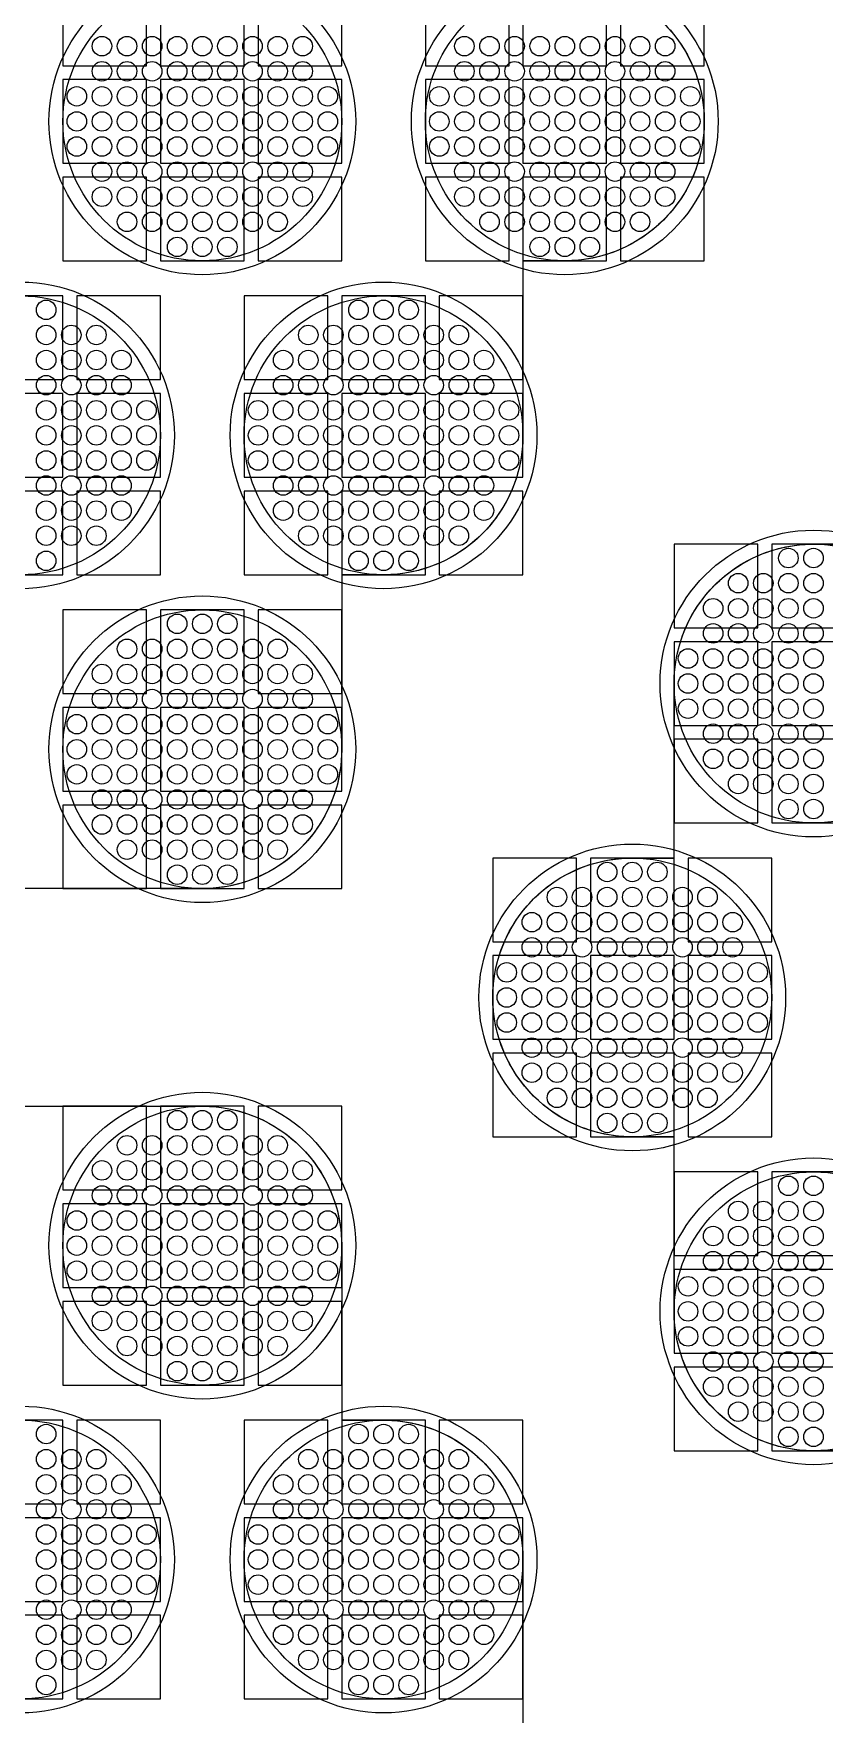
# Model space of a CAD drawing. Extents: x -49 to 54, y -38 to 38.
# Drawn here: x 14.3 to 17.14, y 8.43 to 14.45 of the extents above; entities that cross this region are included whole.
import ezdxf

# ---------------------------------------------------------------- set-up
doc = ezdxf.new("R2010")
doc.units = 0
for name, color, linetype in [('BACK_LAYER', 5, 'CONTINUOUS'), ('COND_LAYER_LOWER_ELECTRODE', 6, 'CONTINUOUS'), ('CONDUCTIVE_LAYER_BACK_LAYER', 2, 'CONTINUOUS'), ('EMITTER', 3, 'CONTINUOUS'), ('LOWER_ELECTRODE', 1, 'CONTINUOUS')]:
    doc.layers.add(name, color=color, linetype=linetype)

msp = doc.modelspace()

# ---------------------------------------------------------------- linework, layer by layer
at = {"layer": 'BACK_LAYER'}
for points in [[(14.4046, 14.3384), (14.7046, 14.3384), (14.7046, 14.6384), (14.4046, 14.6384)], [(14.7546, 14.3384), (15.0546, 14.3384), (15.0546, 14.6384), (14.7546, 14.6384)], [(15.1046, 14.3384), (15.4046, 14.3384), (15.4046, 14.6384), (15.1046, 14.6384)], [(15.7046, 14.3384), (16.0046, 14.3384), (16.0046, 14.6384), (15.7046, 14.6384)], [(16.0546, 14.3384), (16.3546, 14.3384), (16.3546, 14.6384), (16.0546, 14.6384)], [(16.4046, 14.3384), (16.7046, 14.3384), (16.7046, 14.6384), (16.4046, 14.6384)], [(14.4046, 13.9884), (14.7046, 13.9884), (14.7046, 14.2884), (14.4046, 14.2884)], [(14.7546, 13.9884), (15.0546, 13.9884), (15.0546, 14.2884), (14.7546, 14.2884)], [(15.1046, 13.9884), (15.4046, 13.9884), (15.4046, 14.2884), (15.1046, 14.2884)], [(15.7046, 13.9884), (16.0046, 13.9884), (16.0046, 14.2884), (15.7046, 14.2884)], [(16.0546, 13.9884), (16.3546, 13.9884), (16.3546, 14.2884), (16.0546, 14.2884)], [(16.4046, 13.9884), (16.7046, 13.9884), (16.7046, 14.2884), (16.4046, 14.2884)], [(14.4046, 13.6384), (14.7046, 13.6384), (14.7046, 13.9384), (14.4046, 13.9384)], [(14.7546, 13.6384), (15.0546, 13.6384), (15.0546, 13.9384), (14.7546, 13.9384)], [(15.1046, 13.6384), (15.4046, 13.6384), (15.4046, 13.9384), (15.1046, 13.9384)], [(15.7046, 13.6384), (16.0046, 13.6384), (16.0046, 13.9384), (15.7046, 13.9384)], [(16.0546, 13.6384), (16.3546, 13.6384), (16.3546, 13.9384), (16.0546, 13.9384)], [(16.4046, 13.6384), (16.7046, 13.6384), (16.7046, 13.9384), (16.4046, 13.9384)], [(14.1046, 13.2125), (14.4046, 13.2125), (14.4046, 13.5125), (14.1046, 13.5125)], [(14.4546, 13.2125), (14.7546, 13.2125), (14.7546, 13.5125), (14.4546, 13.5125)], [(15.0546, 13.2125), (15.3546, 13.2125), (15.3546, 13.5125), (15.0546, 13.5125)], [(15.4046, 13.2125), (15.7046, 13.2125), (15.7046, 13.5125), (15.4046, 13.5125)], [(15.7546, 13.2125), (16.0546, 13.2125), (16.0546, 13.5125), (15.7546, 13.5125)], [(14.1046, 12.8625), (14.4046, 12.8625), (14.4046, 13.1625), (14.1046, 13.1625)], [(14.4546, 12.8625), (14.7546, 12.8625), (14.7546, 13.1625), (14.4546, 13.1625)], [(15.0546, 12.8625), (15.3546, 12.8625), (15.3546, 13.1625), (15.0546, 13.1625)], [(15.4046, 12.8625), (15.7046, 12.8625), (15.7046, 13.1625), (15.4046, 13.1625)], [(15.7546, 12.8625), (16.0546, 12.8625), (16.0546, 13.1625), (15.7546, 13.1625)], [(14.1046, 12.5125), (14.4046, 12.5125), (14.4046, 12.8125), (14.1046, 12.8125)], [(14.4546, 12.5125), (14.7546, 12.5125), (14.7546, 12.8125), (14.4546, 12.8125)], [(15.0546, 12.5125), (15.3546, 12.5125), (15.3546, 12.8125), (15.0546, 12.8125)], [(15.4046, 12.5125), (15.7046, 12.5125), (15.7046, 12.8125), (15.4046, 12.8125)], [(15.7546, 12.5125), (16.0546, 12.5125), (16.0546, 12.8125), (15.7546, 12.8125)], [(16.5965, 12.3223), (16.8965, 12.3223), (16.8965, 12.6223), (16.5965, 12.6223)], [(16.9465, 12.3223), (17.2465, 12.3223), (17.2465, 12.6223), (16.9465, 12.6223)], [(14.4046, 12.0867), (14.7046, 12.0867), (14.7046, 12.3867), (14.4046, 12.3867)], [(14.7546, 12.0867), (15.0546, 12.0867), (15.0546, 12.3867), (14.7546, 12.3867)], [(15.1046, 12.0867), (15.4046, 12.0867), (15.4046, 12.3867), (15.1046, 12.3867)], [(16.5965, 11.9723), (16.8965, 11.9723), (16.8965, 12.2723), (16.5965, 12.2723)], [(16.9465, 11.9723), (17.2465, 11.9723), (17.2465, 12.2723), (16.9465, 12.2723)], [(14.4046, 11.7367), (14.7046, 11.7367), (14.7046, 12.0367), (14.4046, 12.0367)], [(14.7546, 11.7367), (15.0546, 11.7367), (15.0546, 12.0367), (14.7546, 12.0367)], [(15.1046, 11.7367), (15.4046, 11.7367), (15.4046, 12.0367), (15.1046, 12.0367)], [(16.5965, 11.6223), (16.8965, 11.6223), (16.8965, 11.9223), (16.5965, 11.9223)], [(16.9465, 11.6223), (17.2465, 11.6223), (17.2465, 11.9223), (16.9465, 11.9223)], [(14.4046, 11.3867), (14.7046, 11.3867), (14.7046, 11.6867), (14.4046, 11.6867)], [(14.7546, 11.3867), (15.0546, 11.3867), (15.0546, 11.6867), (14.7546, 11.6867)], [(15.1046, 11.3867), (15.4046, 11.3867), (15.4046, 11.6867), (15.1046, 11.6867)], [(15.9465, 11.1965), (16.2465, 11.1965), (16.2465, 11.4965), (15.9465, 11.4965)], [(16.2965, 11.1965), (16.5965, 11.1965), (16.5965, 11.4965), (16.2965, 11.4965)], [(16.6465, 11.1965), (16.9465, 11.1965), (16.9465, 11.4965), (16.6465, 11.4965)], [(15.9465, 10.8465), (16.2465, 10.8465), (16.2465, 11.1465), (15.9465, 11.1465)], [(16.2965, 10.8465), (16.5965, 10.8465), (16.5965, 11.1465), (16.2965, 11.1465)], [(16.6465, 10.8465), (16.9465, 10.8465), (16.9465, 11.1465), (16.6465, 11.1465)], [(15.9465, 10.4965), (16.2465, 10.4965), (16.2465, 10.7965), (15.9465, 10.7965)], [(16.2965, 10.4965), (16.5965, 10.4965), (16.5965, 10.7965), (16.2965, 10.7965)], [(16.6465, 10.4965), (16.9465, 10.4965), (16.9465, 10.7965), (16.6465, 10.7965)], [(14.4046, 10.3063), (14.7046, 10.3063), (14.7046, 10.6063), (14.4046, 10.6063)], [(14.7546, 10.3063), (15.0546, 10.3063), (15.0546, 10.6063), (14.7546, 10.6063)], [(15.1046, 10.3063), (15.4046, 10.3063), (15.4046, 10.6063), (15.1046, 10.6063)], [(16.5965, 10.0707), (16.8965, 10.0707), (16.8965, 10.3707), (16.5965, 10.3707)], [(16.9465, 10.0707), (17.2465, 10.0707), (17.2465, 10.3707), (16.9465, 10.3707)], [(14.4046, 9.9563), (14.7046, 9.9563), (14.7046, 10.2563), (14.4046, 10.2563)], [(14.7546, 9.9563), (15.0546, 9.9563), (15.0546, 10.2563), (14.7546, 10.2563)], [(15.1046, 9.9563), (15.4046, 9.9563), (15.4046, 10.2563), (15.1046, 10.2563)], [(16.5965, 9.7207), (16.8965, 9.7207), (16.8965, 10.0207), (16.5965, 10.0207)], [(16.9465, 9.7207), (17.2465, 9.7207), (17.2465, 10.0207), (16.9465, 10.0207)], [(14.4046, 9.6063), (14.7046, 9.6063), (14.7046, 9.9063), (14.4046, 9.9063)], [(14.7546, 9.6063), (15.0546, 9.6063), (15.0546, 9.9063), (14.7546, 9.9063)], [(15.1046, 9.6063), (15.4046, 9.6063), (15.4046, 9.9063), (15.1046, 9.9063)], [(16.5965, 9.3707), (16.8965, 9.3707), (16.8965, 9.6707), (16.5965, 9.6707)], [(16.9465, 9.3707), (17.2465, 9.3707), (17.2465, 9.6707), (16.9465, 9.6707)], [(14.1046, 9.1805), (14.4046, 9.1805), (14.4046, 9.4805), (14.1046, 9.4805)], [(14.4546, 9.1805), (14.7546, 9.1805), (14.7546, 9.4805), (14.4546, 9.4805)], [(15.0546, 9.1805), (15.3546, 9.1805), (15.3546, 9.4805), (15.0546, 9.4805)], [(15.4046, 9.1805), (15.7046, 9.1805), (15.7046, 9.4805), (15.4046, 9.4805)], [(15.7546, 9.1805), (16.0546, 9.1805), (16.0546, 9.4805), (15.7546, 9.4805)], [(14.1046, 8.8305), (14.4046, 8.8305), (14.4046, 9.1305), (14.1046, 9.1305)], [(14.4546, 8.8305), (14.7546, 8.8305), (14.7546, 9.1305), (14.4546, 9.1305)], [(15.0546, 8.8305), (15.3546, 8.8305), (15.3546, 9.1305), (15.0546, 9.1305)], [(15.4046, 8.8305), (15.7046, 8.8305), (15.7046, 9.1305), (15.4046, 9.1305)], [(15.7546, 8.8305), (16.0546, 8.8305), (16.0546, 9.1305), (15.7546, 9.1305)], [(14.1046, 8.4805), (14.4046, 8.4805), (14.4046, 8.7805), (14.1046, 8.7805)], [(14.4546, 8.4805), (14.7546, 8.4805), (14.7546, 8.7805), (14.4546, 8.7805)], [(15.0546, 8.4805), (15.3546, 8.4805), (15.3546, 8.7805), (15.0546, 8.7805)], [(15.4046, 8.4805), (15.7046, 8.4805), (15.7046, 8.7805), (15.4046, 8.7805)], [(15.7546, 8.4805), (16.0546, 8.4805), (16.0546, 8.7805), (15.7546, 8.7805)]]:
    msp.add_lwpolyline(points, close=True, dxfattribs=at)
at = {"layer": 'COND_LAYER_LOWER_ELECTRODE'}
for centre in [(14.9046, 14.1384), (16.2046, 14.1384), (14.2546, 13.0125), (15.5546, 13.0125), (17.0965, 12.1223), (14.9046, 11.8867), (16.4465, 10.9965), (14.9046, 10.1063), (17.0965, 9.8707), (14.2546, 8.9805), (15.5546, 8.9805)]:
    msp.add_circle(centre, 0.55, dxfattribs=at)
at = {"layer": 'CONDUCTIVE_LAYER_BACK_LAYER'}
for points in [[(16.5819, 14.4665), (16.5947, 14.4512), (16.6068, 14.4355), (16.6183, 14.4192), (16.6291, 14.4026), (16.6393, 14.3855), (16.6488, 14.368), (16.6576, 14.3502), (16.6656, 14.332), (16.673, 14.3135), (16.6796, 14.2948), (16.6854, 14.2758), (16.6905, 14.2565), (16.6948, 14.2371), (16.6983, 14.2176), (16.7011, 14.1979), (16.7031, 14.1781), (16.7043, 14.1582), (16.7046, 14.1384), (16.7043, 14.1185), (16.7031, 14.0986), (16.7011, 14.0789), (16.6983, 14.0592), (16.6948, 14.0396), (16.6905, 14.0202), (16.6854, 14.001), (16.6796, 13.982), (16.673, 13.9632), (16.6656, 13.9447), (16.6576, 13.9266), (16.6488, 13.9087), (16.6393, 13.8912), (16.6291, 13.8742), (16.6183, 13.8575), (16.6068, 13.8413), (16.5947, 13.8255), (16.5819, 13.8103), (16.5686, 13.7955), (16.5547, 13.7813), (16.5402, 13.7677), (16.5252, 13.7546), (16.5097, 13.7422), (16.4937, 13.7304), (16.4772, 13.7192), (16.4604, 13.7087), (16.4431, 13.6989), (16.4254, 13.6897), (16.4074, 13.6813), (16.3891, 13.6736), (16.3705, 13.6667), (16.3516, 13.6604), (16.3325, 13.655), (16.3131, 13.6503), (16.2936, 13.6463), (16.274, 13.6432), (16.2543, 13.6408), (16.2345, 13.6393), (16.2146, 13.6385), (16.0546, 13.6385), (16.0546, 13.0125), (16.0543, 12.9927), (16.0531, 12.9728), (16.0511, 12.953), (16.0483, 12.9333), (16.0448, 12.9138), (16.0405, 12.8944), (16.0354, 12.8751), (16.0296, 12.8561), (16.023, 12.8374), (16.0156, 12.8189), (16.0076, 12.8007), (15.9988, 12.7829), (15.9893, 12.7654), (15.9791, 12.7483), (15.9683, 12.7317), (15.9568, 12.7154), (15.9447, 12.6997), (15.9319, 12.6844), (15.9186, 12.6697), (15.9047, 12.6555), (15.8902, 12.6418), (15.8752, 12.6288), (15.8597, 12.6164), (15.8437, 12.6045), (15.8272, 12.5934), (15.8104, 12.5829), (15.7931, 12.573), (15.7754, 12.5639), (15.7574, 12.5555), (15.7391, 12.5478), (15.7205, 12.5408), (15.7016, 12.5346), (15.6825, 12.5291), (15.6631, 12.5244), (15.6436, 12.5205), (15.624, 12.5174), (15.6043, 12.515), (15.5845, 12.5134), (15.5646, 12.5126), (15.4046, 12.5126), (15.4046, 11.8867), (15.4043, 11.8668), (15.4031, 11.847), (15.4011, 11.8272), (15.3983, 11.8075), (15.3948, 11.7879), (15.3905, 11.7685), (15.3854, 11.7493), (15.3796, 11.7303), (15.373, 11.7115), (15.3656, 11.6931), (15.3576, 11.6749), (15.3488, 11.657), (15.3393, 11.6396), (15.3291, 11.6225), (15.3183, 11.6058), (15.3068, 11.5896), (15.2947, 11.5738), (15.2819, 11.5586), (15.2686, 11.5438), (15.2547, 11.5296), (15.2402, 11.516), (15.2252, 11.503), (15.2097, 11.4905), (15.1937, 11.4787), (15.1772, 11.4675), (15.1604, 11.457), (15.1431, 11.4472), (15.1254, 11.4381), (15.1074, 11.4297), (15.0891, 11.422), (15.0705, 11.415), (15.0516, 11.4088), (15.0325, 11.4033), (15.0131, 11.3986), (14.9936, 11.3947), (14.974, 11.3915), (14.9543, 11.3892), (14.9345, 11.3876), (14.9146, 11.3868), (12.2947, 11.3868)], [(17.2465, 9.3708), (17.0866, 9.3708), (17.0667, 9.3716), (17.0469, 9.3731), (17.0271, 9.3755), (17.0075, 9.3787), (16.988, 9.3826), (16.9687, 9.3873), (16.9496, 9.3927), (16.9307, 9.399), (16.9121, 9.4059), (16.8937, 9.4136), (16.8757, 9.4221), (16.8581, 9.4312), (16.8408, 9.441), (16.8239, 9.4515), (16.8075, 9.4627), (16.7915, 9.4745), (16.776, 9.4869), (16.761, 9.5), (16.7465, 9.5136), (16.7326, 9.5278), (16.7192, 9.5426), (16.7065, 9.5578), (16.6943, 9.5736), (16.6829, 9.5898), (16.672, 9.6065), (16.6618, 9.6235), (16.6524, 9.641), (16.6436, 9.6589), (16.6355, 9.677), (16.6282, 9.6955), (16.6216, 9.7143), (16.6158, 9.7333), (16.6107, 9.7525), (16.6064, 9.7719), (16.6028, 9.7915), (16.6001, 9.8112), (16.5981, 9.8309), (16.5969, 9.8508), (16.5965, 9.8707), (16.5965, 10.4966), (16.4366, 10.4966), (16.4167, 10.4974), (16.3969, 10.499), (16.3771, 10.5013), (16.3575, 10.5045), (16.338, 10.5084), (16.3187, 10.5131), (16.2996, 10.5186), (16.2807, 10.5248), (16.2621, 10.5318), (16.2437, 10.5395), (16.2257, 10.5479), (16.2081, 10.557), (16.1908, 10.5668), (16.1739, 10.5773), (16.1575, 10.5885), (16.1415, 10.6003), (16.126, 10.6128), (16.111, 10.6258), (16.0965, 10.6395), (16.0826, 10.6537), (16.0692, 10.6684), (16.0565, 10.6837), (16.0443, 10.6994), (16.0329, 10.7156), (16.022, 10.7323), (16.0118, 10.7494), (16.0024, 10.7669), (15.9936, 10.7847), (15.9855, 10.8029), (15.9782, 10.8213), (15.9716, 10.8401), (15.9658, 10.8591), (15.9607, 10.8783), (15.9564, 10.8977), (15.9528, 10.9173), (15.9501, 10.937), (15.9481, 10.9568), (15.9469, 10.9766), (15.9465, 10.9965), (15.9469, 11.0164), (15.9481, 11.0362), (15.9501, 11.056), (15.9528, 11.0757), (15.9564, 11.0953), (15.9607, 11.1147), (15.9658, 11.1339), (15.9716, 11.1529), (15.9782, 11.1717), (15.9855, 11.1901), (15.9936, 11.2083), (16.0024, 11.2262), (16.0118, 11.2436), (16.022, 11.2607), (16.0329, 11.2774), (16.0443, 11.2936), (16.0565, 11.3094), (16.0692, 11.3246), (16.0826, 11.3394), (16.0965, 11.3536), (16.111, 11.3672), (16.126, 11.3802), (16.1415, 11.3927), (16.1575, 11.4045), (16.1739, 11.4157), (16.1908, 11.4262), (16.2081, 11.436), (16.2257, 11.4451), (16.2437, 11.4535), (16.2621, 11.4612), (16.2807, 11.4682), (16.2996, 11.4744), (16.3187, 11.4799), (16.338, 11.4846), (16.3575, 11.4885), (16.3771, 11.4917), (16.3969, 11.494), (16.4167, 11.4956), (16.4366, 11.4964), (16.5965, 11.4964), (16.5965, 12.1223), (16.5969, 12.1422), (16.5981, 12.1621), (16.6001, 12.1818), (16.6028, 12.2015), (16.6064, 12.2211), (16.6107, 12.2405), (16.6158, 12.2597), (16.6216, 12.2787), (16.6282, 12.2975), (16.6355, 12.316), (16.6436, 12.3341), (16.6524, 12.352), (16.6618, 12.3695), (16.672, 12.3865), (16.6829, 12.4032), (16.6943, 12.4194), (16.7065, 12.4352), (16.7192, 12.4505), (16.7326, 12.4652), (16.7465, 12.4794), (16.761, 12.493), (16.776, 12.5061), (16.7915, 12.5185), (16.8075, 12.5303), (16.8239, 12.5415), (16.8408, 12.552), (16.8581, 12.5618), (16.8757, 12.571), (16.8937, 12.5794), (16.9121, 12.5871), (16.9307, 12.594), (16.9496, 12.6003), (16.9687, 12.6057), (16.988, 12.6104), (17.0075, 12.6144), (17.0271, 12.6175), (17.0469, 12.6199), (17.0667, 12.6214), (17.0866, 12.6222), (17.2465, 12.6222)], [(13.6046, 10.6062), (14.9146, 10.6062), (14.9345, 10.6054), (14.9543, 10.6038), (14.974, 10.6015), (14.9936, 10.5983), (15.0131, 10.5944), (15.0325, 10.5897), (15.0516, 10.5842), (15.0705, 10.578), (15.0891, 10.5711), (15.1074, 10.5634), (15.1254, 10.5549), (15.1431, 10.5458), (15.1604, 10.536), (15.1772, 10.5255), (15.1937, 10.5143), (15.2097, 10.5025), (15.2252, 10.49), (15.2402, 10.477), (15.2547, 10.4634), (15.2686, 10.4492), (15.2819, 10.4344), (15.2947, 10.4192), (15.3068, 10.4034), (15.3183, 10.3872), (15.3291, 10.3705), (15.3393, 10.3534), (15.3488, 10.336), (15.3576, 10.3181), (15.3656, 10.2999), (15.373, 10.2815), (15.3796, 10.2627), (15.3854, 10.2437), (15.3905, 10.2245), (15.3948, 10.2051), (15.3983, 10.1855), (15.4011, 10.1658), (15.4031, 10.146), (15.4043, 10.1262), (15.4046, 10.1063), (15.4046, 9.4804), (15.5646, 9.4804), (15.5845, 9.4796), (15.6043, 9.478), (15.624, 9.4756), (15.6436, 9.4725), (15.6631, 9.4686), (15.6825, 9.4639), (15.7016, 9.4584), (15.7205, 9.4522), (15.7391, 9.4452), (15.7574, 9.4375), (15.7754, 9.4291), (15.7931, 9.42), (15.8104, 9.4101), (15.8272, 9.3996), (15.8437, 9.3885), (15.8597, 9.3767), (15.8752, 9.3642), (15.8902, 9.3512), (15.9047, 9.3375), (15.9186, 9.3233), (15.9319, 9.3086), (15.9447, 9.2933), (15.9568, 9.2776), (15.9683, 9.2614), (15.9791, 9.2447), (15.9893, 9.2276), (15.9988, 9.2101), (16.0076, 9.1923), (16.0156, 9.1741), (16.023, 9.1556), (16.0296, 9.1369), (16.0354, 9.1179), (16.0405, 9.0987), (16.0448, 9.0792), (16.0483, 9.0597), (16.0511, 9.04), (16.0531, 9.0202), (16.0543, 9.0004), (16.0546, 8.9805), (16.0546, 8.3545)]]:
    msp.add_lwpolyline(points, dxfattribs=at)
at = {"layer": 'EMITTER'}
for centre in [(14.9046, 14.1384), (16.2046, 14.1384), (14.2546, 13.0125), (15.5546, 13.0125), (17.0965, 12.1223), (14.9046, 11.8867), (16.4465, 10.9965), (14.9046, 10.1063), (17.0965, 9.8707), (14.2546, 8.9805), (15.5546, 8.9805)]:
    msp.add_circle(centre, 0.5, dxfattribs=at)
at = {"layer": 'LOWER_ELECTRODE'}
for centre in [(14.5446, 14.4084), (14.6346, 14.4084), (14.7246, 14.4084), (14.8146, 14.4084), (14.9046, 14.4084), (14.9946, 14.4084), (15.0846, 14.4084), (15.1746, 14.4084), (15.2646, 14.4084), (15.8446, 14.4084), (15.9346, 14.4084), (16.0246, 14.4084), (16.1146, 14.4084), (16.2046, 14.4084), (16.2946, 14.4084), (16.3846, 14.4084), (16.4746, 14.4084), (16.5646, 14.4084), (14.5446, 14.3184), (14.6346, 14.3184), (14.7246, 14.3184), (14.8146, 14.3184), (14.9046, 14.3184), (14.9946, 14.3184), (15.0846, 14.3184), (15.1746, 14.3184), (15.2646, 14.3184), (15.8446, 14.3184), (15.9346, 14.3184), (16.0246, 14.3184), (16.1146, 14.3184), (16.2046, 14.3184), (16.2946, 14.3184), (16.3846, 14.3184), (16.4746, 14.3184), (16.5646, 14.3184), (14.4546, 14.2284), (14.5446, 14.2284), (14.6346, 14.2284), (14.7246, 14.2284), (14.8146, 14.2284), (14.9046, 14.2284), (14.9946, 14.2284), (15.0846, 14.2284), (15.1746, 14.2284), (15.2646, 14.2284), (15.3546, 14.2284), (15.7546, 14.2284), (15.8446, 14.2284), (15.9346, 14.2284), (16.0246, 14.2284), (16.1146, 14.2284), (16.2046, 14.2284), (16.2946, 14.2284), (16.3846, 14.2284), (16.4746, 14.2284), (16.5646, 14.2284), (16.6546, 14.2284), (14.4546, 14.1384), (14.5446, 14.1384), (14.6346, 14.1384), (14.7246, 14.1384), (14.8146, 14.1384), (14.9046, 14.1384), (14.9946, 14.1384), (15.0846, 14.1384), (15.1746, 14.1384), (15.2646, 14.1384), (15.3546, 14.1384), (15.7546, 14.1384), (15.8446, 14.1384), (15.9346, 14.1384), (16.0246, 14.1384), (16.1146, 14.1384), (16.2046, 14.1384), (16.2946, 14.1384), (16.3846, 14.1384), (16.4746, 14.1384), (16.5646, 14.1384), (16.6546, 14.1384), (14.4546, 14.0484), (14.5446, 14.0484), (14.6346, 14.0484), (14.7246, 14.0484), (14.8146, 14.0484), (14.9046, 14.0484), (14.9946, 14.0484), (15.0846, 14.0484), (15.1746, 14.0484), (15.2646, 14.0484), (15.3546, 14.0484), (15.7546, 14.0484), (15.8446, 14.0484), (15.9346, 14.0484), (16.0246, 14.0484), (16.1146, 14.0484), (16.2046, 14.0484), (16.2946, 14.0484), (16.3846, 14.0484), (16.4746, 14.0484), (16.5646, 14.0484), (16.6546, 14.0484), (14.5446, 13.9584), (14.6346, 13.9584), (14.7246, 13.9584), (14.8146, 13.9584), (14.9046, 13.9584), (14.9946, 13.9584), (15.0846, 13.9584), (15.1746, 13.9584), (15.2646, 13.9584), (15.8446, 13.9584), (15.9346, 13.9584), (16.0246, 13.9584), (16.1146, 13.9584), (16.2046, 13.9584), (16.2946, 13.9584), (16.3846, 13.9584), (16.4746, 13.9584), (16.5646, 13.9584), (14.5446, 13.8684), (14.6346, 13.8684), (14.7246, 13.8684), (14.8146, 13.8684), (14.9046, 13.8684), (14.9946, 13.8684), (15.0846, 13.8684), (15.1746, 13.8684), (15.2646, 13.8684), (15.8446, 13.8684), (15.9346, 13.8684), (16.0246, 13.8684), (16.1146, 13.8684), (16.2046, 13.8684), (16.2946, 13.8684), (16.3846, 13.8684), (16.4746, 13.8684), (16.5646, 13.8684), (14.6346, 13.7784), (14.7246, 13.7784), (14.8146, 13.7784), (14.9046, 13.7784), (14.9946, 13.7784), (15.0846, 13.7784), (15.1746, 13.7784), (15.9346, 13.7784), (16.0246, 13.7784), (16.1146, 13.7784), (16.2046, 13.7784), (16.2946, 13.7784), (16.3846, 13.7784), (16.4746, 13.7784), (14.8146, 13.6884), (14.9046, 13.6884), (14.9946, 13.6884), (16.1146, 13.6884), (16.2046, 13.6884), (16.2946, 13.6884), (14.3446, 13.4625), (15.4646, 13.4625), (15.5546, 13.4625), (15.6446, 13.4625), (14.3446, 13.3725), (14.4346, 13.3725), (14.5246, 13.3725), (15.2846, 13.3725), (15.3746, 13.3725), (15.4646, 13.3725), (15.5546, 13.3725), (15.6446, 13.3725), (15.7346, 13.3725), (15.8246, 13.3725), (14.3446, 13.2825), (14.4346, 13.2825), (14.5246, 13.2825), (14.6146, 13.2825), (15.1946, 13.2825), (15.2846, 13.2825), (15.3746, 13.2825), (15.4646, 13.2825), (15.5546, 13.2825), (15.6446, 13.2825), (15.7346, 13.2825), (15.8246, 13.2825), (15.9146, 13.2825), (14.3446, 13.1925), (14.4346, 13.1925), (14.5246, 13.1925), (14.6146, 13.1925), (15.1946, 13.1925), (15.2846, 13.1925), (15.3746, 13.1925), (15.4646, 13.1925), (15.5546, 13.1925), (15.6446, 13.1925), (15.7346, 13.1925), (15.8246, 13.1925), (15.9146, 13.1925), (14.3446, 13.1025), (14.4346, 13.1025), (14.5246, 13.1025), (14.6146, 13.1025), (14.7046, 13.1025), (15.1046, 13.1025), (15.1946, 13.1025), (15.2846, 13.1025), (15.3746, 13.1025), (15.4646, 13.1025), (15.5546, 13.1025), (15.6446, 13.1025), (15.7346, 13.1025), (15.8246, 13.1025), (15.9146, 13.1025), (16.0046, 13.1025), (14.3446, 13.0125), (14.4346, 13.0125), (14.5246, 13.0125), (14.6146, 13.0125), (14.7046, 13.0125), (15.1046, 13.0125), (15.1946, 13.0125), (15.2846, 13.0125), (15.3746, 13.0125), (15.4646, 13.0125), (15.5546, 13.0125), (15.6446, 13.0125), (15.7346, 13.0125), (15.8246, 13.0125), (15.9146, 13.0125), (16.0046, 13.0125), (14.3446, 12.9225), (14.4346, 12.9225), (14.5246, 12.9225), (14.6146, 12.9225), (14.7046, 12.9225), (15.1046, 12.9225), (15.1946, 12.9225), (15.2846, 12.9225), (15.3746, 12.9225), (15.4646, 12.9225), (15.5546, 12.9225), (15.6446, 12.9225), (15.7346, 12.9225), (15.8246, 12.9225), (15.9146, 12.9225), (16.0046, 12.9225), (14.3446, 12.8325), (14.4346, 12.8325), (14.5246, 12.8325), (14.6146, 12.8325), (15.1946, 12.8325), (15.2846, 12.8325), (15.3746, 12.8325), (15.4646, 12.8325), (15.5546, 12.8325), (15.6446, 12.8325), (15.7346, 12.8325), (15.8246, 12.8325), (15.9146, 12.8325), (14.3446, 12.7425), (14.4346, 12.7425), (14.5246, 12.7425), (14.6146, 12.7425), (15.1946, 12.7425), (15.2846, 12.7425), (15.3746, 12.7425), (15.4646, 12.7425), (15.5546, 12.7425), (15.6446, 12.7425), (15.7346, 12.7425), (15.8246, 12.7425), (15.9146, 12.7425), (14.3446, 12.6525), (14.4346, 12.6525), (14.5246, 12.6525), (15.2846, 12.6525), (15.3746, 12.6525), (15.4646, 12.6525), (15.5546, 12.6525), (15.6446, 12.6525), (15.7346, 12.6525), (15.8246, 12.6525), (17.0065, 12.5723), (17.0965, 12.5723), (14.3446, 12.5625), (15.4646, 12.5625), (15.5546, 12.5625), (15.6446, 12.5625), (16.8265, 12.4823), (16.9165, 12.4823), (17.0065, 12.4823), (17.0965, 12.4823), (16.7365, 12.3923), (16.8265, 12.3923), (16.9165, 12.3923), (17.0065, 12.3923), (17.0965, 12.3923), (14.8146, 12.3367), (14.9046, 12.3367), (14.9946, 12.3367), (16.7365, 12.3023), (16.8265, 12.3023), (16.9165, 12.3023), (17.0065, 12.3023), (17.0965, 12.3023), (14.6346, 12.2467), (14.7246, 12.2467), (14.8146, 12.2467), (14.9046, 12.2467), (14.9946, 12.2467), (15.0846, 12.2467), (15.1746, 12.2467), (16.6465, 12.2123), (16.7365, 12.2123), (16.8265, 12.2123), (16.9165, 12.2123), (17.0065, 12.2123), (17.0965, 12.2123), (14.5446, 12.1567), (14.6346, 12.1567), (14.7246, 12.1567), (14.8146, 12.1567), (14.9046, 12.1567), (14.9946, 12.1567), (15.0846, 12.1567), (15.1746, 12.1567), (15.2646, 12.1567), (16.6465, 12.1223), (16.7365, 12.1223), (16.8265, 12.1223), (16.9165, 12.1223), (17.0065, 12.1223), (17.0965, 12.1223), (14.5446, 12.0667), (14.6346, 12.0667), (14.7246, 12.0667), (14.8146, 12.0667), (14.9046, 12.0667), (14.9946, 12.0667), (15.0846, 12.0667), (15.1746, 12.0667), (15.2646, 12.0667), (16.6465, 12.0323), (16.7365, 12.0323), (16.8265, 12.0323), (16.9165, 12.0323), (17.0065, 12.0323), (17.0965, 12.0323), (14.4546, 11.9767), (14.5446, 11.9767), (14.6346, 11.9767), (14.7246, 11.9767), (14.8146, 11.9767), (14.9046, 11.9767), (14.9946, 11.9767), (15.0846, 11.9767), (15.1746, 11.9767), (15.2646, 11.9767), (15.3546, 11.9767), (16.7365, 11.9423), (16.8265, 11.9423), (16.9165, 11.9423), (17.0065, 11.9423), (17.0965, 11.9423), (14.4546, 11.8867), (14.5446, 11.8867), (14.6346, 11.8867), (14.7246, 11.8867), (14.8146, 11.8867), (14.9046, 11.8867), (14.9946, 11.8867), (15.0846, 11.8867), (15.1746, 11.8867), (15.2646, 11.8867), (15.3546, 11.8867), (16.7365, 11.8523), (16.8265, 11.8523), (16.9165, 11.8523), (17.0065, 11.8523), (17.0965, 11.8523), (14.4546, 11.7967), (14.5446, 11.7967), (14.6346, 11.7967), (14.7246, 11.7967), (14.8146, 11.7967), (14.9046, 11.7967), (14.9946, 11.7967), (15.0846, 11.7967), (15.1746, 11.7967), (15.2646, 11.7967), (15.3546, 11.7967), (16.8265, 11.7623), (16.9165, 11.7623), (17.0065, 11.7623), (17.0965, 11.7623), (14.5446, 11.7067), (14.6346, 11.7067), (14.7246, 11.7067), (14.8146, 11.7067), (14.9046, 11.7067), (14.9946, 11.7067), (15.0846, 11.7067), (15.1746, 11.7067), (15.2646, 11.7067), (17.0065, 11.6723), (17.0965, 11.6723), (14.5446, 11.6167), (14.6346, 11.6167), (14.7246, 11.6167), (14.8146, 11.6167), (14.9046, 11.6167), (14.9946, 11.6167), (15.0846, 11.6167), (15.1746, 11.6167), (15.2646, 11.6167), (14.6346, 11.5267), (14.7246, 11.5267), (14.8146, 11.5267), (14.9046, 11.5267), (14.9946, 11.5267), (15.0846, 11.5267), (15.1746, 11.5267), (14.8146, 11.4367), (14.9046, 11.4367), (14.9946, 11.4367), (16.3565, 11.4465), (16.4465, 11.4465), (16.5365, 11.4465), (16.1765, 11.3565), (16.2665, 11.3565), (16.3565, 11.3565), (16.4465, 11.3565), (16.5365, 11.3565), (16.6265, 11.3565), (16.7165, 11.3565), (16.0865, 11.2665), (16.1765, 11.2665), (16.2665, 11.2665), (16.3565, 11.2665), (16.4465, 11.2665), (16.5365, 11.2665), (16.6265, 11.2665), (16.7165, 11.2665), (16.8065, 11.2665), (16.0865, 11.1765), (16.1765, 11.1765), (16.2665, 11.1765), (16.3565, 11.1765), (16.4465, 11.1765), (16.5365, 11.1765), (16.6265, 11.1765), (16.7165, 11.1765), (16.8065, 11.1765), (15.9965, 11.0865), (16.0865, 11.0865), (16.1765, 11.0865), (16.2665, 11.0865), (16.3565, 11.0865), (16.4465, 11.0865), (16.5365, 11.0865), (16.6265, 11.0865), (16.7165, 11.0865), (16.8065, 11.0865), (16.8965, 11.0865), (15.9965, 10.9965), (16.0865, 10.9965), (16.1765, 10.9965), (16.2665, 10.9965), (16.3565, 10.9965), (16.4465, 10.9965), (16.5365, 10.9965), (16.6265, 10.9965), (16.7165, 10.9965), (16.8065, 10.9965), (16.8965, 10.9965), (15.9965, 10.9065), (16.0865, 10.9065), (16.1765, 10.9065), (16.2665, 10.9065), (16.3565, 10.9065), (16.4465, 10.9065), (16.5365, 10.9065), (16.6265, 10.9065), (16.7165, 10.9065), (16.8065, 10.9065), (16.8965, 10.9065), (16.0865, 10.8165), (16.1765, 10.8165), (16.2665, 10.8165), (16.3565, 10.8165), (16.4465, 10.8165), (16.5365, 10.8165), (16.6265, 10.8165), (16.7165, 10.8165), (16.8065, 10.8165), (16.0865, 10.7265), (16.1765, 10.7265), (16.2665, 10.7265), (16.3565, 10.7265), (16.4465, 10.7265), (16.5365, 10.7265), (16.6265, 10.7265), (16.7165, 10.7265), (16.8065, 10.7265), (16.1765, 10.6365), (16.2665, 10.6365), (16.3565, 10.6365), (16.4465, 10.6365), (16.5365, 10.6365), (16.6265, 10.6365), (16.7165, 10.6365), (14.8146, 10.5563), (14.9046, 10.5563), (14.9946, 10.5563), (16.3565, 10.5465), (16.4465, 10.5465), (16.5365, 10.5465), (14.6346, 10.4663), (14.7246, 10.4663), (14.8146, 10.4663), (14.9046, 10.4663), (14.9946, 10.4663), (15.0846, 10.4663), (15.1746, 10.4663), (14.5446, 10.3763), (14.6346, 10.3763), (14.7246, 10.3763), (14.8146, 10.3763), (14.9046, 10.3763), (14.9946, 10.3763), (15.0846, 10.3763), (15.1746, 10.3763), (15.2646, 10.3763), (14.5446, 10.2863), (14.6346, 10.2863), (14.7246, 10.2863), (14.8146, 10.2863), (14.9046, 10.2863), (14.9946, 10.2863), (15.0846, 10.2863), (15.1746, 10.2863), (15.2646, 10.2863), (17.0065, 10.3207), (17.0965, 10.3207), (16.8265, 10.2307), (16.9165, 10.2307), (17.0065, 10.2307), (17.0965, 10.2307), (14.4546, 10.1963), (14.5446, 10.1963), (14.6346, 10.1963), (14.7246, 10.1963), (14.8146, 10.1963), (14.9046, 10.1963), (14.9946, 10.1963), (15.0846, 10.1963), (15.1746, 10.1963), (15.2646, 10.1963), (15.3546, 10.1963), (14.4546, 10.1063), (14.5446, 10.1063), (14.6346, 10.1063), (14.7246, 10.1063), (14.8146, 10.1063), (14.9046, 10.1063), (14.9946, 10.1063), (15.0846, 10.1063), (15.1746, 10.1063), (15.2646, 10.1063), (15.3546, 10.1063), (16.7365, 10.1407), (16.8265, 10.1407), (16.9165, 10.1407), (17.0065, 10.1407), (17.0965, 10.1407), (16.7365, 10.0507), (16.8265, 10.0507), (16.9165, 10.0507), (17.0065, 10.0507), (17.0965, 10.0507), (14.4546, 10.0163), (14.5446, 10.0163), (14.6346, 10.0163), (14.7246, 10.0163), (14.8146, 10.0163), (14.9046, 10.0163), (14.9946, 10.0163), (15.0846, 10.0163), (15.1746, 10.0163), (15.2646, 10.0163), (15.3546, 10.0163), (14.5446, 9.9263), (14.6346, 9.9263), (14.7246, 9.9263), (14.8146, 9.9263), (14.9046, 9.9263), (14.9946, 9.9263), (15.0846, 9.9263), (15.1746, 9.9263), (15.2646, 9.9263), (16.6465, 9.9607), (16.7365, 9.9607), (16.8265, 9.9607), (16.9165, 9.9607), (17.0065, 9.9607), (17.0965, 9.9607), (16.6465, 9.8707), (16.7365, 9.8707), (16.8265, 9.8707), (16.9165, 9.8707), (17.0065, 9.8707), (17.0965, 9.8707), (14.5446, 9.8363), (14.6346, 9.8363), (14.7246, 9.8363), (14.8146, 9.8363), (14.9046, 9.8363), (14.9946, 9.8363), (15.0846, 9.8363), (15.1746, 9.8363), (15.2646, 9.8363), (14.6346, 9.7463), (14.7246, 9.7463), (14.8146, 9.7463), (14.9046, 9.7463), (14.9946, 9.7463), (15.0846, 9.7463), (15.1746, 9.7463), (16.6465, 9.7807), (16.7365, 9.7807), (16.8265, 9.7807), (16.9165, 9.7807), (17.0065, 9.7807), (17.0965, 9.7807), (16.7365, 9.6907), (16.8265, 9.6907), (16.9165, 9.6907), (17.0065, 9.6907), (17.0965, 9.6907), (14.8146, 9.6563), (14.9046, 9.6563), (14.9946, 9.6563), (16.7365, 9.6007), (16.8265, 9.6007), (16.9165, 9.6007), (17.0065, 9.6007), (17.0965, 9.6007), (16.8265, 9.5107), (16.9165, 9.5107), (17.0065, 9.5107), (17.0965, 9.5107), (14.3446, 9.4305), (15.4646, 9.4305), (15.5546, 9.4305), (15.6446, 9.4305), (17.0065, 9.4207), (17.0965, 9.4207), (14.3446, 9.3405), (14.4346, 9.3405), (14.5246, 9.3405), (15.2846, 9.3405), (15.3746, 9.3405), (15.4646, 9.3405), (15.5546, 9.3405), (15.6446, 9.3405), (15.7346, 9.3405), (15.8246, 9.3405), (14.3446, 9.2505), (14.4346, 9.2505), (14.5246, 9.2505), (14.6146, 9.2505), (15.1946, 9.2505), (15.2846, 9.2505), (15.3746, 9.2505), (15.4646, 9.2505), (15.5546, 9.2505), (15.6446, 9.2505), (15.7346, 9.2505), (15.8246, 9.2505), (15.9146, 9.2505), (14.3446, 9.1605), (14.4346, 9.1605), (14.5246, 9.1605), (14.6146, 9.1605), (15.1946, 9.1605), (15.2846, 9.1605), (15.3746, 9.1605), (15.4646, 9.1605), (15.5546, 9.1605), (15.6446, 9.1605), (15.7346, 9.1605), (15.8246, 9.1605), (15.9146, 9.1605), (14.3446, 9.0705), (14.4346, 9.0705), (14.5246, 9.0705), (14.6146, 9.0705), (14.7046, 9.0705), (15.1046, 9.0705), (15.1946, 9.0705), (15.2846, 9.0705), (15.3746, 9.0705), (15.4646, 9.0705), (15.5546, 9.0705), (15.6446, 9.0705), (15.7346, 9.0705), (15.8246, 9.0705), (15.9146, 9.0705), (16.0046, 9.0705), (14.3446, 8.9805), (14.4346, 8.9805), (14.5246, 8.9805), (14.6146, 8.9805), (14.7046, 8.9805), (15.1046, 8.9805), (15.1946, 8.9805), (15.2846, 8.9805), (15.3746, 8.9805), (15.4646, 8.9805), (15.5546, 8.9805), (15.6446, 8.9805), (15.7346, 8.9805), (15.8246, 8.9805), (15.9146, 8.9805), (16.0046, 8.9805), (14.3446, 8.8905), (14.4346, 8.8905), (14.5246, 8.8905), (14.6146, 8.8905), (14.7046, 8.8905), (15.1046, 8.8905), (15.1946, 8.8905), (15.2846, 8.8905), (15.3746, 8.8905), (15.4646, 8.8905), (15.5546, 8.8905), (15.6446, 8.8905), (15.7346, 8.8905), (15.8246, 8.8905), (15.9146, 8.8905), (16.0046, 8.8905), (14.3446, 8.8005), (14.4346, 8.8005), (14.5246, 8.8005), (14.6146, 8.8005), (15.1946, 8.8005), (15.2846, 8.8005), (15.3746, 8.8005), (15.4646, 8.8005), (15.5546, 8.8005), (15.6446, 8.8005), (15.7346, 8.8005), (15.8246, 8.8005), (15.9146, 8.8005), (14.3446, 8.7105), (14.4346, 8.7105), (14.5246, 8.7105), (14.6146, 8.7105), (15.1946, 8.7105), (15.2846, 8.7105), (15.3746, 8.7105), (15.4646, 8.7105), (15.5546, 8.7105), (15.6446, 8.7105), (15.7346, 8.7105), (15.8246, 8.7105), (15.9146, 8.7105), (14.3446, 8.6205), (14.4346, 8.6205), (14.5246, 8.6205), (15.2846, 8.6205), (15.3746, 8.6205), (15.4646, 8.6205), (15.5546, 8.6205), (15.6446, 8.6205), (15.7346, 8.6205), (15.8246, 8.6205), (14.3446, 8.5305), (15.4646, 8.5305), (15.5546, 8.5305), (15.6446, 8.5305)]:
    msp.add_circle(centre, 0.035, dxfattribs=at)

doc.saveas('drawing.dxf')
